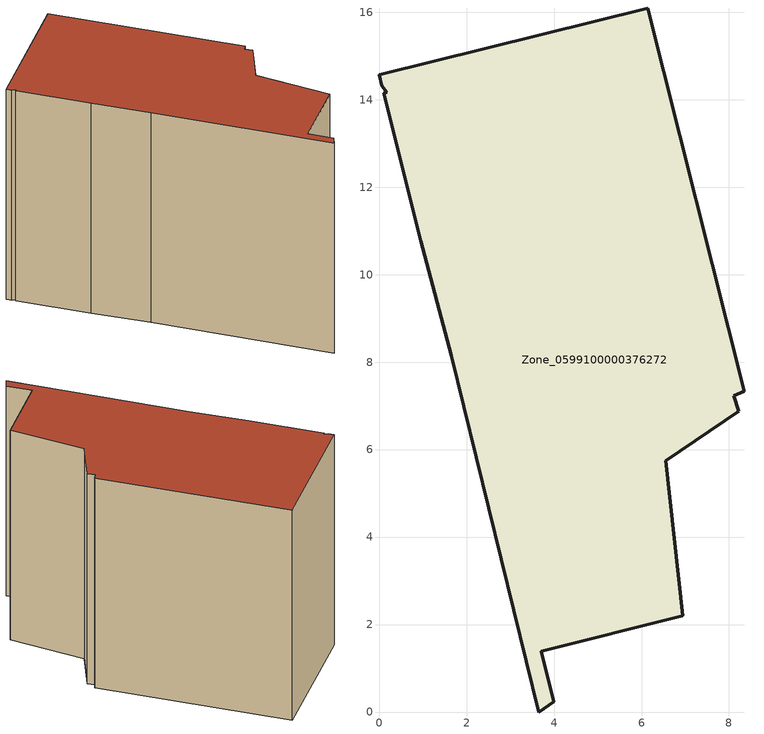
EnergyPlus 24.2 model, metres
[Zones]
Zone_0599100000376272
 floor ground (C_G): 0.1,14.15 0.17,14.17 0.06,14.31 0,14.57 6.14,16.1 8.35,7.33 8.1,7.23 8.22,6.88 6.56,5.75 6.94,2.2 3.71,1.39 4,0.23 3.65,0 1.65,8.16 0.95,10.78 z0
 wall outside (C_F): 3.65,0 4,0.23 3.71,1.39 6.94,2.2 6.56,5.75 8.22,6.88 8.1,7.23 8.35,7.33 6.14,16.1 0,14.57 0.06,14.31 0.17,14.17 0.1,14.15 0.95,10.78 1.65,8.16 3.65,0 z0:10.98
 roof outside (C_R): 0.17,14.17 0.1,14.15 0.95,10.78 1.65,8.16 3.65,0 4,0.23 3.71,1.39 6.94,2.2 6.56,5.75 8.22,6.88 8.1,7.23 8.35,7.33 6.14,16.1 0,14.57 0.06,14.31 z10.98
[BUILDING]
Pand.0599100000376272: North Axis=0; Terrain=City; Loads Convergence Tolerance Value=0.04; Temperature Convergence Tolerance Value=0.4; Solar Distribution=FullExterior; Maximum Number of Warmup Days=25; Minimum Number of Warmup Days=1
[Site:Location]
Rotterdam.The.Hague.AP_ZH_NLD Design_Conditions: Latitude=51.96; Longitude=4.45; Time Zone=1; Elevation=-4.5
[SITE:GROUNDTEMPERATURE:BUILDINGSURFACE]
18, 18, 18, 18, 18, 18, 18, 18, 18, 18, 18, 18
[MATERIAL] Thermal Absorptance=0.9; Solar Absorptance=0.7; Visible Absorptance=0.7
Name | Roughness | Thickness | Conductivity | Density | Specific Heat
G.D.1992-2005 | MediumSmooth | 0.15 | 0.06 | 540 | 1210
F.D.1992-2005 | Rough | 0.3 | 0.12 | 1920 | 840
R.D.1992-2005 | MediumRough | 0.2 | 0.08 | 1500 | 1000
[CONSTRUCTION]
C_G: G.D.1992-2005
C_F: F.D.1992-2005
C_R: R.D.1992-2005
[ZONE]
Zone_0599100000376272: Type=1; Multiplier=1; Ceiling Height=Autocalculate; Volume=Autocalculate; Floor Area=autocalculate; Part of Total Floor Area=Yes
[ZONEINFILTRATION:DESIGNFLOWRATE]
Infil_Zone_0599100000376272: Zone or ZoneList or Space or SpaceList=Zone_0599100000376272; Schedule=AlwaysOn; Design Flow Rate Calculation Method=Flow/Area; Flow Rate per Floor Area=0.0021; Constant Term Coefficient=1; Temperature Term Coefficient=0; Velocity Term Coefficient=0; Velocity Squared Term Coefficient=0
[HVACTEMPLATE:ZONE:IDEALLOADSAIRSYSTEM]
Zone_0599100000376272: Maximum Heating Supply Air Temperature=50; Minimum Cooling Supply Air Temperature=13; Maximum Heating Supply Air Humidity Ratio=0.0156; Minimum Cooling Supply Air Humidity Ratio=0.0077; Heating Limit=NoLimit; Cooling Limit=NoLimit; Dehumidification Control Type=ConstantSensibleHeatRatio; Cooling Sensible Heat Ratio=0.7; Dehumidification Setpoint=60; Humidification Control Type=None; Humidification Setpoint=30; Outdoor Air Method=None; Outdoor Air Flow Rate per Person=0.00944; Outdoor Air Flow Rate per Zone Floor Area=0; Outdoor Air Flow Rate per Zone=0; Demand Controlled Ventilation Type=None; Outdoor Air Economizer Type=NoEconomizer; Heat Recovery Type=None; Sensible Heat Recovery Effectiveness=0.7; Latent Heat Recovery Effectiveness=0.65
[ZONECONTROL:THERMOSTAT]
ThermostatControl_Zone_0599100000376272: Zone or ZoneList=Zone_0599100000376272; Control Type Schedule=DualSetpointControlType; Control 1=Thermostat_Zone_0599100000376272; Temperature Difference Between Cutout And Setpoint=0
[THERMOSTATSETPOINT:DUALSETPOINT]
Thermostat_Zone_0599100000376272: Heating Setpoint Temperature Schedule=HeatingSetpoint_Zone_0599100000376272; Cooling Setpoint Temperature Schedule=CoolingSetpoint_Zone_0599100000376272
[SCHEDULE:COMPACT]
HeatingSetpoint_Zone_0599100000376272: Through: 12/31, For: AllDays, Until: 24:00, 21
CoolingSetpoint_Zone_0599100000376272: Through: 12/31, For: AllDays, Until: 24:00, 24
DualSetpointControlType: Through: 12/31, For: AllDays, Until: 24:00, 4
AlwaysOn: Through: 12/31, For: AllDays, Until: 24:00, 1
